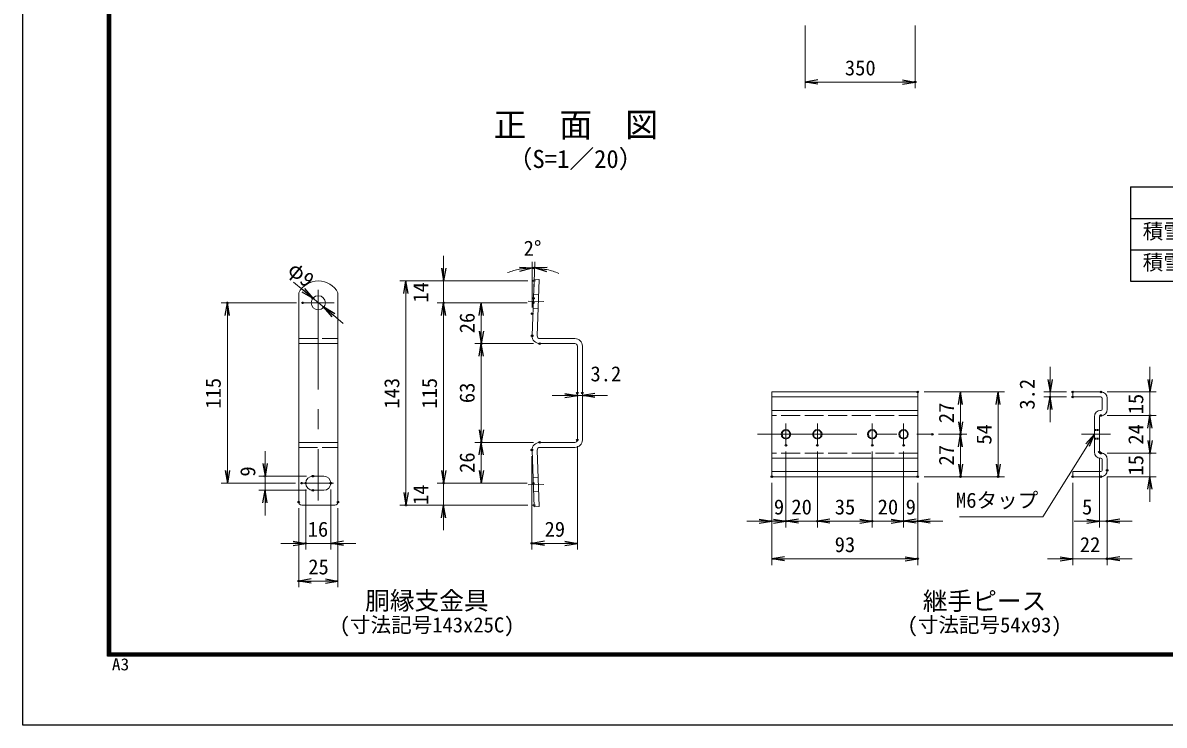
# Model space of a CAD drawing. Units: millimetres, scale not verified, with parts at other scales. Extents: x -4200 to 4200, y -2970 to 2970.
# Drawn here: x -4200 to -562, y -2970 to -731 of the extents above; entities that cross this region are included whole.
import ezdxf
from ezdxf.enums import TextEntityAlignment as Align

# ---------------------------------------------------------------- set-up
doc = ezdxf.new("R2010")
doc.units = ezdxf.units.MM
doc.header["$LTSCALE"] = 10
doc.header["$PDMODE"] = 32
doc.header["$PDSIZE"] = 5
for name, pattern in [('DASHED', [7.5, 6, -1.5]), ('USER1', [50.8, 31.75, -6.35, 6.35, -6.35]), ('USER2', [0.375, 0.25, -0.125])]:
    doc.linetypes.add(name, pattern=pattern)
for name, color, linetype, lineweight in [('0-0_D-TTL', 2, 'Continuous', 25), ('0-1_D-TTL-TXT', 7, 'Continuous', 25), ('0-2_D-BMK', 2, 'USER1', 13), ('0-6_D-STR3', 3, 'Continuous', 13), ('0-8_D-STR-DIM', 7, 'Continuous', 13), ('0-9_0', 7, 'Continuous', 25), ('0-B_D-STR-TXT', 7, 'Continuous', 13)]:
    doc.layers.add(name, color=color, linetype=linetype, lineweight=lineweight)
doc.layers.add('0-A_Defpoints', color=8, linetype='Continuous')
doc.styles.add('ＭＳ ゴシック', font='')
doc.styles.get('ＭＳ ゴシック').set_extended_font_data('MS Gothic')

# ---------------------------------------------------------------- blocks, each defined once
blk = doc.blocks.new('_Open')
at = {"layer": '0-9_0'}
blk.add_line((-10, 1.667), (0, 0), dxfattribs=at)
blk.add_lwpolyline([(-10, -1.667), (0, 0), (-10, 0)], dxfattribs=at)

msp = doc.modelspace()

# ---------------------------------------------------------------- linework, layer by layer
at = {"layer": '0-0_D-TTL'}
for points in [[(-4199.92, 2970.06), (4200.08, 2970.06), (4200.08, -2969.94), (-4199.92, -2969.94)], [(-3929.92, 2750.06), (3930.08, 2750.06), (3930.08, -2749.94), (-3929.92, -2749.94)], [(-3927.42, 2747.56), (3927.58, 2747.56), (3927.58, -2747.44), (-3927.42, -2747.44)], [(-3924.92, 2745.06), (3925.08, 2745.06), (3925.08, -2744.94), (-3924.92, -2744.94)], [(-3922.42, 2742.56), (3922.58, 2742.56), (3922.58, -2742.44), (-3922.42, -2742.44)], [(-3919.92, 2740.06), (3920.08, 2740.06), (3920.08, -2739.94), (-3919.92, -2739.94)]]:
    msp.add_lwpolyline(points, close=True, dxfattribs=at)
at = {"layer": '0-2_D-BMK'}
for p, q in [((-3258.07, -1582.1), (-3258.07, -2253.69)), ((-3308.07, -1623.66), (-3208.07, -1623.66)), ((-2539.01, -1619.91), (-2589.62, -1618.15)), ((-1767.48, -2007.93), (-1767.48, -2077.93)), ((-1667.48, -2007.93), (-1667.48, -2077.93)), ((-1492.48, -2007.93), (-1492.48, -2077.93)), ((-1392.48, -2007.93), (-1392.48, -2077.93)), ((-1858.72, -2042.93), (-1301.24, -2042.93)), ((-825.9, -2042.93), (-733.58, -2042.93)), ((-3311.02, -2198.66), (-3209.54, -2198.66)), ((-2539.01, -2202.4), (-2589.62, -2204.17))]:
    msp.add_line(p, q, dxfattribs=at)
at = {"layer": '0-6_D-STR3'}
for p, q in [((-2570.19, -1548.78), (-2576.47, -1728.82)), ((-2554.2, -1549.34), (-2570.19, -1548.78)), ((-2554.2, -1549.34), (-2560.48, -1729.38)), ((-3320.57, -1592.13), (-3320.57, -2258.66)), ((-3195.57, -1592.13), (-3195.57, -2258.66)), ((-2555.85, -1596.81), (-2571.84, -1596.25)), ((-2557.42, -1641.78), (-2573.41, -1641.23)), ((-2440.34, -1737.66), (-2552.49, -1737.66)), ((-3320.57, -1753.66), (-3195.57, -1753.66)), ((-2440.34, -1753.66), (-2552.49, -1753.66)), ((-2432.34, -1761.66), (-2432.34, -2060.66)), ((-2416.34, -1761.66), (-2416.34, -2060.66)), ((-1812.48, -1907.93), (-1812.48, -2177.93)), ((-1812.48, -1907.93), (-1347.48, -1907.93)), ((-1812.48, -1923.93), (-1347.48, -1923.93)), ((-1347.48, -1907.93), (-1347.48, -2177.93)), ((-853.53, -1907.93), (-853.53, -1923.93)), ((-853.53, -1907.93), (-763.53, -1907.93)), ((-853.53, -1923.93), (-763.53, -1923.93)), ((-759.53, -1927.93), (-759.53, -1962.93)), ((-743.53, -1927.93), (-743.53, -1962.93)), ((-1347.48, -1966.93), (-1812.48, -1966.93)), ((-784.53, -1986.93), (-784.53, -2098.93)), ((-768.53, -1986.93), (-768.53, -2098.93)), ((-764.53, -1966.93), (-763.53, -1966.93)), ((-764.53, -1982.93), (-763.53, -1982.93)), ((-3320.57, -2068.66), (-3195.57, -2068.66)), ((-2440.34, -2068.66), (-2552.49, -2068.66)), ((-2576.47, -2093.5), (-2570.19, -2273.53)), ((-2560.48, -2092.94), (-2554.2, -2272.97)), ((-2440.34, -2084.66), (-2552.49, -2084.66)), ((-764.53, -2102.93), (-763.53, -2102.93)), ((-1347.48, -2118.93), (-1812.48, -2118.93)), ((-764.53, -2118.93), (-763.53, -2118.93)), ((-759.53, -2122.93), (-759.53, -2157.93)), ((-743.53, -2122.93), (-743.53, -2157.93)), ((-3240.57, -2176.16), (-3275.57, -2176.16)), ((-2557.42, -2180.53), (-2573.41, -2181.09)), ((-1812.48, -2161.93), (-1347.48, -2161.93)), ((-1812.48, -2177.93), (-1347.48, -2177.93)), ((-853.53, -2161.93), (-763.53, -2161.93)), ((-853.53, -2161.93), (-853.53, -2177.93)), ((-853.53, -2177.93), (-763.53, -2177.93)), ((-3240.57, -2221.16), (-3275.57, -2221.16)), ((-2555.85, -2225.5), (-2571.84, -2226.06)), ((-3205.57, -2268.66), (-3310.57, -2268.66)), ((-2554.2, -2272.97), (-2570.19, -2273.53))]:
    msp.add_line(p, q, dxfattribs=at)
at = {"layer": '0-6_D-STR3', "linetype": 'DASHED'}
for p, q in [((-3320.57, -1737.66), (-3195.57, -1737.66)), ((-1347.48, -1982.93), (-1812.48, -1982.93)), ((-3320.57, -2084.66), (-3195.57, -2084.66)), ((-1347.48, -2102.93), (-1812.48, -2102.93))]:
    msp.add_line(p, q, dxfattribs=at)
at = {"layer": '0-6_D-STR3', "linetype": 'USER2'}
for p, q in [((-784.53, -2027.93), (-768.53, -2027.93)), ((-784.53, -2030.64), (-768.53, -2030.64)), ((-784.53, -2055.23), (-768.53, -2055.23)), ((-784.53, -2057.93), (-768.53, -2057.93))]:
    msp.add_line(p, q, dxfattribs=at)
at = {"layer": '0-6_D-STR3'}
for centre, radius in [((-3258.07, -1623.66), 22.5), ((-1767.48, -2042.93), 15), ((-1767.48, -2042.93), 12.29), ((-1667.48, -2042.93), 15), ((-1667.48, -2042.93), 12.29), ((-1492.48, -2042.93), 15), ((-1492.48, -2042.93), 12.29), ((-1392.48, -2042.93), 15), ((-1392.48, -2042.93), 12.29)]:
    msp.add_circle(centre, radius, dxfattribs=at)
for centre, radius, start, end in [((-3258.07, -1623.66), 70, 26.7655, 153.2345), ((-2552.49, -1729.66), 24, 178, 270), ((-2552.49, -1729.66), 8, 178, 270), ((-2440.34, -1761.66), 24, 0, 90), ((-2440.34, -1761.66), 8, 0, 90), ((-763.53, -1927.93), 20, 0, 90), ((-763.53, -1927.93), 4, 0, 90), ((-763.53, -1962.93), 4, 270, 0), ((-763.53, -1962.93), 20, 270, 0), ((-764.53, -1986.93), 20, 90, 180), ((-764.53, -1986.93), 4, 90, 180), ((-2552.49, -2092.66), 24, 90, 182), ((-2440.34, -2060.66), 8, 270, 0), ((-2440.34, -2060.66), 24, 270, 0), ((-2552.49, -2092.66), 8, 90, 182), ((-764.53, -2098.93), 20, 180, 270), ((-764.53, -2098.93), 4, 180, 270), ((-763.53, -2122.93), 20, 0, 90), ((-763.53, -2122.93), 4, 0, 90), ((-3275.57, -2198.66), 22.5, 90, 270), ((-3240.57, -2198.66), 22.5, 270, 90), ((-763.53, -2157.93), 4, 270, 0), ((-763.53, -2157.93), 20, 270, 0), ((-3310.57, -2258.66), 10, 180, 270), ((-3205.57, -2258.66), 10, 270, 0)]:
    msp.add_arc(centre, radius, start, end, dxfattribs=at)
at = {"layer": '0-8_D-STR-DIM'}
for p, q in [((-1705.77, -740.09), (-1705.77, -940.09)), ((-1355.77, -740.09), (-1355.77, -940.09)), ((-1665.77, -920.09), (-1395.77, -920.09)), ((-2858.75, -1513.66), (-2858.75, -1473.66)), ((-2576.47, -1638.45), (-2576.47, -1492.63)), ((-2571.61, -1589.58), (-2568.23, -1492.78)), ((-3306.15, -1583.73), (-3336.92, -1558.17)), ((-2590.36, -1553.66), (-2998.75, -1553.66)), ((-2590.36, -1553.66), (-2878.75, -1553.66)), ((-2858.75, -1553.66), (-2858.75, -1623.66)), ((-2978.75, -1593.66), (-2978.75, -2228.66)), ((-3328.07, -1623.66), (-3567.84, -1623.66)), ((-3240.76, -1638.03), (-3275.38, -1609.28)), ((-2592.8, -1623.66), (-2878.75, -1623.66)), ((-2592.8, -1623.66), (-2878.75, -1623.66)), ((-2592.8, -1623.66), (-2758.75, -1623.66)), ((-3547.84, -2158.66), (-3547.84, -1663.66)), ((-3209.99, -1663.59), (-3179.22, -1689.15)), ((-2858.75, -1663.66), (-2858.75, -1703.66)), ((-2858.75, -1663.66), (-2858.75, -2158.66)), ((-2738.75, -1663.66), (-2738.75, -1713.66)), ((-2572.49, -1753.66), (-2758.75, -1753.66)), ((-2572.49, -1753.66), (-2758.75, -1753.66)), ((-2738.75, -1793.66), (-2738.75, -2028.66)), ((-925.63, -1867.93), (-925.63, -1827.93)), ((-607.16, -1867.93), (-607.16, -1827.93)), ((-2472.34, -1919.09), (-2512.34, -1919.09)), ((-2416.34, -1919.09), (-2432.34, -1919.09)), ((-2376.34, -1919.09), (-2336.34, -1919.09)), ((-1327.48, -1907.93), (-1191.11, -1907.93)), ((-1327.48, -1907.93), (-1071.11, -1907.93)), ((-873.53, -1907.93), (-945.63, -1907.93)), ((-873.53, -1923.93), (-945.63, -1923.93)), ((-925.63, -1907.93), (-925.63, -1923.93)), ((-743.53, -1907.93), (-587.16, -1907.93)), ((-607.16, -1907.93), (-607.16, -1982.93)), ((-2432.34, -1931.16), (-2432.34, -1939.09)), ((-2416.34, -1931.16), (-2416.34, -1939.09)), ((-1211.11, -1947.93), (-1211.11, -2002.93)), ((-1091.11, -1947.93), (-1091.11, -2137.93)), ((-925.63, -1963.93), (-925.63, -2003.93)), ((-744.03, -1982.93), (-587.16, -1982.93)), ((-744.03, -1982.93), (-587.16, -1982.93)), ((-607.16, -2022.93), (-607.16, -2062.93)), ((-607.16, -2022.93), (-607.16, -2062.93)), ((-607.16, -2062.93), (-607.16, -2022.93)), ((-2572.49, -2068.66), (-2758.75, -2068.66)), ((-2572.49, -2068.66), (-2758.75, -2068.66)), ((-1281.24, -2042.93), (-1191.11, -2042.93)), ((-1281.24, -2042.93), (-1191.11, -2042.93)), ((-3427.84, -2136.16), (-3427.84, -2096.16)), ((-2738.75, -2158.66), (-2738.75, -2108.66)), ((-2432.34, -2080.66), (-2432.34, -2410.53)), ((-1767.48, -2097.93), (-1767.48, -2339.59)), ((-1767.48, -2097.93), (-1767.48, -2339.59)), ((-1667.48, -2097.93), (-1667.48, -2339.59)), ((-1667.48, -2097.93), (-1667.48, -2339.59)), ((-1492.48, -2097.93), (-1492.48, -2339.59)), ((-1492.48, -2097.93), (-1492.48, -2339.59)), ((-1392.48, -2097.93), (-1392.48, -2339.59)), ((-1392.48, -2097.93), (-1392.48, -2339.59)), ((-1211.11, -2082.93), (-1211.11, -2137.93)), ((-744.03, -2102.93), (-587.16, -2102.93)), ((-743.53, -2102.93), (-587.16, -2102.93)), ((-607.16, -2177.93), (-607.16, -2102.93)), ((-2858.75, -2158.66), (-2858.75, -2118.66)), ((-2577.34, -2112.57), (-2577.34, -2410.53)), ((-768.53, -2118.93), (-768.53, -2339.59)), ((-3295.57, -2176.16), (-3447.84, -2176.16)), ((-3427.84, -2221.16), (-3427.84, -2176.16)), ((-1327.48, -2177.93), (-1191.11, -2177.93)), ((-1327.48, -2177.93), (-1071.11, -2177.93)), ((-743.53, -2177.93), (-743.53, -2339.59)), ((-743.53, -2177.93), (-743.53, -2459.59)), ((-743.53, -2177.93), (-587.16, -2177.93)), ((-3331.02, -2198.66), (-3567.84, -2198.66)), ((-3298.07, -2218.66), (-3298.07, -2410.53)), ((-3218.07, -2218.66), (-3218.07, -2410.53)), ((-2592.8, -2198.66), (-2878.75, -2198.66)), ((-2592.8, -2198.66), (-2878.75, -2198.66)), ((-2858.75, -2268.66), (-2858.75, -2198.66)), ((-2592.8, -2198.66), (-2758.75, -2198.66)), ((-1812.48, -2197.93), (-1812.48, -2339.59)), ((-1812.48, -2197.93), (-1812.48, -2459.59)), ((-1347.48, -2197.93), (-1347.48, -2339.59)), ((-1347.48, -2197.93), (-1347.48, -2459.59)), ((-853.53, -2197.93), (-853.53, -2459.59)), ((-607.16, -2217.93), (-607.16, -2257.93)), ((-3295.57, -2221.16), (-3447.84, -2221.16)), ((-3427.84, -2261.16), (-3427.84, -2301.16)), ((-3320.57, -2278.66), (-3320.57, -2530.53)), ((-3195.57, -2278.66), (-3195.57, -2530.53)), ((-2590.36, -2268.66), (-2998.75, -2268.66)), ((-2590.36, -2268.66), (-2878.75, -2268.66)), ((-2858.75, -2308.66), (-2858.75, -2348.66)), ((-1852.48, -2319.59), (-1892.48, -2319.59)), ((-1807.48, -2319.59), (-1847.48, -2319.59)), ((-1812.48, -2319.59), (-1767.48, -2319.59)), ((-1767.48, -2319.59), (-1667.48, -2319.59)), ((-1727.48, -2319.59), (-1687.48, -2319.59)), ((-1627.48, -2319.59), (-1587.48, -2319.59)), ((-1627.48, -2319.59), (-1532.48, -2319.59)), ((-1532.48, -2319.59), (-1572.48, -2319.59)), ((-1492.48, -2319.59), (-1392.48, -2319.59)), ((-1432.48, -2319.59), (-1472.48, -2319.59)), ((-1392.48, -2319.59), (-1347.48, -2319.59)), ((-1352.48, -2319.59), (-1312.48, -2319.59)), ((-1307.48, -2319.59), (-1267.48, -2319.59)), ((-808.53, -2319.59), (-848.53, -2319.59)), ((-768.53, -2319.59), (-743.53, -2319.59)), ((-703.53, -2319.59), (-663.53, -2319.59)), ((-3338.07, -2390.53), (-3378.07, -2390.53)), ((-3218.07, -2390.53), (-3298.07, -2390.53)), ((-3178.07, -2390.53), (-3138.07, -2390.53)), ((-2472.34, -2390.53), (-2537.34, -2390.53)), ((-1772.48, -2439.59), (-1387.48, -2439.59)), ((-893.53, -2439.59), (-933.53, -2439.59)), ((-853.53, -2439.59), (-743.53, -2439.59)), ((-703.53, -2439.59), (-663.53, -2439.59)), ((-3235.57, -2510.53), (-3280.57, -2510.53))]:
    msp.add_line(p, q, dxfattribs=at)
for start, end in [(100.61635, 111.2327), (88, 90), (66.7673, 77.38365)]:
    msp.add_arc((-2576.47, -1728.82), 216.19, start, end, dxfattribs=at)
at = {"layer": '0-9_0'}
for p, q in [((-668.79, -1254.61), (311.21, -1254.61)), ((-668.79, -1254.61), (-668.79, -1554.61)), ((-668.79, -1354.61), (311.21, -1354.61)), ((-668.79, -1454.61), (311.21, -1454.61)), ((-668.79, -1554.61), (311.21, -1554.61))]:
    msp.add_line(p, q, dxfattribs=at)
at = {"layer": '0-A_Defpoints'}
for p in [(-1355.77, -920.09), (-2571.44, -1512.69), (-2570.36, -1553.66), (-3547.84, -1623.66), (-3308.07, -1623.66), (-3275.38, -1609.28), (-3240.76, -1638.03), (-2858.75, -1623.66), (-2572.8, -1623.66), (-2572.31, -1609.57), (-2576.47, -1658.45), (-2576.47, -1728.82), (-2738.75, -1753.66), (-2552.49, -1753.66), (-2552.49, -1753.66), (-2432.34, -1911.16), (-2432.34, -1919.09), (-2416.34, -1911.16), (-1347.48, -1907.93), (-925.63, -1923.93), (-853.53, -1907.93), (-853.53, -1923.93), (-763.53, -1907.93), (-764.03, -1982.93), (-607.16, -1982.93), (-2738.75, -2068.66), (-2738.75, -2068.66), (-2552.49, -2068.66), (-2552.49, -2068.66), (-2432.34, -2060.66), (-1301.24, -2042.93), (-1211.11, -2042.93), (-2577.34, -2092.57), (-1767.48, -2077.93), (-1667.48, -2077.93), (-1492.48, -2077.93), (-1392.48, -2077.93), (-768.53, -2098.93), (-764.03, -2102.93), (-763.53, -2102.93), (-607.16, -2102.93), (-607.16, -2102.93), (-3427.84, -2176.16), (-3275.57, -2176.16), (-1812.48, -2177.93), (-1347.48, -2177.93), (-1347.48, -2177.93), (-1211.11, -2177.93), (-1091.11, -2177.93), (-853.53, -2177.93), (-763.53, -2177.93), (-743.53, -2157.93), (-3311.02, -2198.66), (-3298.07, -2198.66), (-3275.57, -2221.16), (-3218.07, -2198.66), (-2858.75, -2198.66), (-2858.75, -2198.66), (-2572.8, -2198.66), (-2572.8, -2198.66), (-3320.57, -2258.66), (-3195.57, -2258.66), (-2978.75, -2268.66), (-2570.36, -2268.66), (-2570.36, -2268.66), (-1767.48, -2319.59), (-1667.48, -2319.59), (-1492.48, -2319.59), (-1392.48, -2319.59), (-1347.48, -2319.59), (-743.53, -2319.59), (-3298.07, -2390.53), (-2577.34, -2390.53), (-1347.48, -2439.59), (-743.53, -2439.59), (-3320.57, -2510.53)]:
    msp.add_point(p, dxfattribs=at)
at = {"layer": '0-B_D-STR-TXT'}
msp.add_lwpolyline([(-1214.35, -2305.42), (-949.08, -2305.42), (-785.6, -2044.62)], dxfattribs=at)

# ---------------------------------------------------------------- block references
at = {"layer": '0-8_D-STR-DIM', "xscale": 4, "yscale": 4}
for p, rotation in [((-1705.77, -920.09), 180), ((-2858.75, -1553.66), 270), ((-2576.47, -1512.63), 5.30817), ((-2568.93, -1512.77), 172.69183), ((-2978.75, -1553.66), 90), ((-3275.38, -1609.28), 320.28897), ((-3547.84, -1623.66), 90), ((-3240.76, -1638.03), 140.28897), ((-2858.75, -1623.66), 90), ((-2858.75, -1623.66), 90), ((-2738.75, -1623.66), 90), ((-2738.75, -1753.66), 270), ((-2738.75, -1753.66), 90), ((-925.63, -1907.93), 270), ((-607.16, -1907.93), 270), ((-2416.34, -1919.09), 180), ((-1211.11, -1907.93), 90), ((-1091.11, -1907.93), 90), ((-925.63, -1923.93), 90), ((-607.16, -1982.93), 90), ((-607.16, -1982.93), 90), ((-2738.75, -2068.66), 270), ((-1211.11, -2042.93), 270), ((-2738.75, -2068.66), 90), ((-1211.11, -2042.93), 90), ((-607.16, -2102.93), 270), ((-607.16, -2102.93), 270), ((-3427.84, -2176.16), 270), ((-1211.11, -2177.93), 270), ((-1091.11, -2177.93), 270), ((-3547.84, -2198.66), 270), ((-2858.75, -2198.66), 270), ((-2858.75, -2198.66), 270), ((-2738.75, -2198.66), 270), ((-607.16, -2177.93), 90), ((-3427.84, -2221.16), 90), ((-2978.75, -2268.66), 270), ((-2858.75, -2268.66), 90), ((-1767.48, -2319.59), 180), ((-1667.48, -2319.59), 180), ((-1667.48, -2319.59), 180), ((-1392.48, -2319.59), 180), ((-1347.48, -2319.59), 180), ((-743.53, -2319.59), 180), ((-3218.07, -2390.53), 180), ((-2577.34, -2390.53), 180), ((-1812.48, -2439.59), 180), ((-743.53, -2439.59), 180), ((-3320.57, -2510.53), 180)]:
    msp.add_blockref('_Open', p, dxfattribs=dict(at, rotation=rotation))
for p in [(-1355.77, -920.09), (-2432.34, -1919.09), (-1812.48, -2319.59), (-1767.48, -2319.59), (-1492.48, -2319.59), (-1492.48, -2319.59), (-1392.48, -2319.59), (-768.53, -2319.59), (-3298.07, -2390.53), (-2432.34, -2390.53), (-1347.48, -2439.59), (-853.53, -2439.59), (-3195.57, -2510.53)]:
    msp.add_blockref('_Open', p, dxfattribs=at)
at = {"layer": '0-B_D-STR-TXT', "xscale": 4, "yscale": 4, "rotation": 57.6054}
msp.add_blockref('_Open', (-784.53, -2042.93), dxfattribs=at)

# ---------------------------------------------------------------- texts
at = {"layer": '0-0_D-TTL', "style": 'ＭＳ ゴシック', "width": 1.05}
msp.add_text('A3', height=38.49, dxfattribs=at).set_placement((-3916, -2806.75), align=Align.BOTTOM_LEFT)
at = {"layer": '0-1_D-TTL-TXT', "style": 'ＭＳ ゴシック'}
for s, height, p in [('正\u3000面\u3000図', 76.98, (-2699.75, -1118.15)), ('（S=1／20）', 57.7, (-2654.27, -1211.35)), ('積雪地', 48.09, (-630.32, -1434.3)), ('積雪寒冷地', 48.09, (-630.32, -1533.28)), ('胴縁支金具', 57.7, (-3108.68, -2619.15)), ('継手ピース', 57.7, (-1331.36, -2620.36)), ('(寸法記号143x25C)', 48.09, (-3189.9, -2688.72)), ('(寸法記号54x93)', 48.09, (-1380.09, -2688.72))]:
    msp.add_text(s, height=height, dxfattribs=at).set_placement(p, align=Align.BOTTOM_LEFT)
at = {"layer": '0-8_D-STR-DIM', "style": 'ＭＳ ゴシック'}
for s, p in [('350', (-1579.65, -913.34)), ('3.2', (-2390.61, -1888.55)), ('9', (-1805.95, -2312.84)), ('20', (-1750.23, -2312.84)), ('35', (-1611.95, -2312.84)), ('20', (-1475.23, -2312.84)), ('9', (-1385.95, -2312.84)), ('5', (-823.85, -2312.84)), ('16', (-3291.94, -2383.78)), ('29', (-2536.94, -2383.78)), ('93', (-1612.2, -2432.84)), ('22', (-830.76, -2432.84)), ('25', (-3290.17, -2503.78))]:
    msp.add_text(s, height=48.09, dxfattribs=at).set_placement(p, align=Align.BOTTOM_LEFT)
for s, rotation, p in [('2°', 359.922, (-2603.69, -1488.13)), ('φ9', 320.289, (-3368.55, -1536.51)), ('14', 90, (-2893.49, -1623.18)), ('26', 90, (-2745.49, -1720.88)), ('115', 90, (-3554.59, -1961.16)), ('143', 90, (-2985.49, -1961.16)), ('115', 90, (-2865.49, -1961.16)), ('63', 90, (-2745.49, -1943.51)), ('3.2', 90, (-960.38, -1964.28)), ('15', 90, (-613.91, -1979.18)), ('27', 90, (-1217.86, -2007.28)), ('54', 90, (-1097.86, -2075.68)), ('24', 90, (-613.91, -2075.81)), ('26', 90, (-2745.49, -2165.88)), ('27', 90, (-1217.86, -2142.28)), ('15', 90, (-613.91, -2174.18)), ('9', 90, (-3444.48, -2177.67)), ('14', 90, (-2893.49, -2268.18))]:
    msp.add_text(s, height=48.09, rotation=rotation, dxfattribs=at).set_placement(p, align=Align.BOTTOM_LEFT)
at = {"layer": '0-B_D-STR-TXT', "style": 'ＭＳ ゴシック'}
msp.add_text('M6タップ', height=48.09, dxfattribs=at).set_placement((-1225.53, -2291.48), align=Align.BOTTOM_LEFT)

doc.saveas('drawing.dxf')
